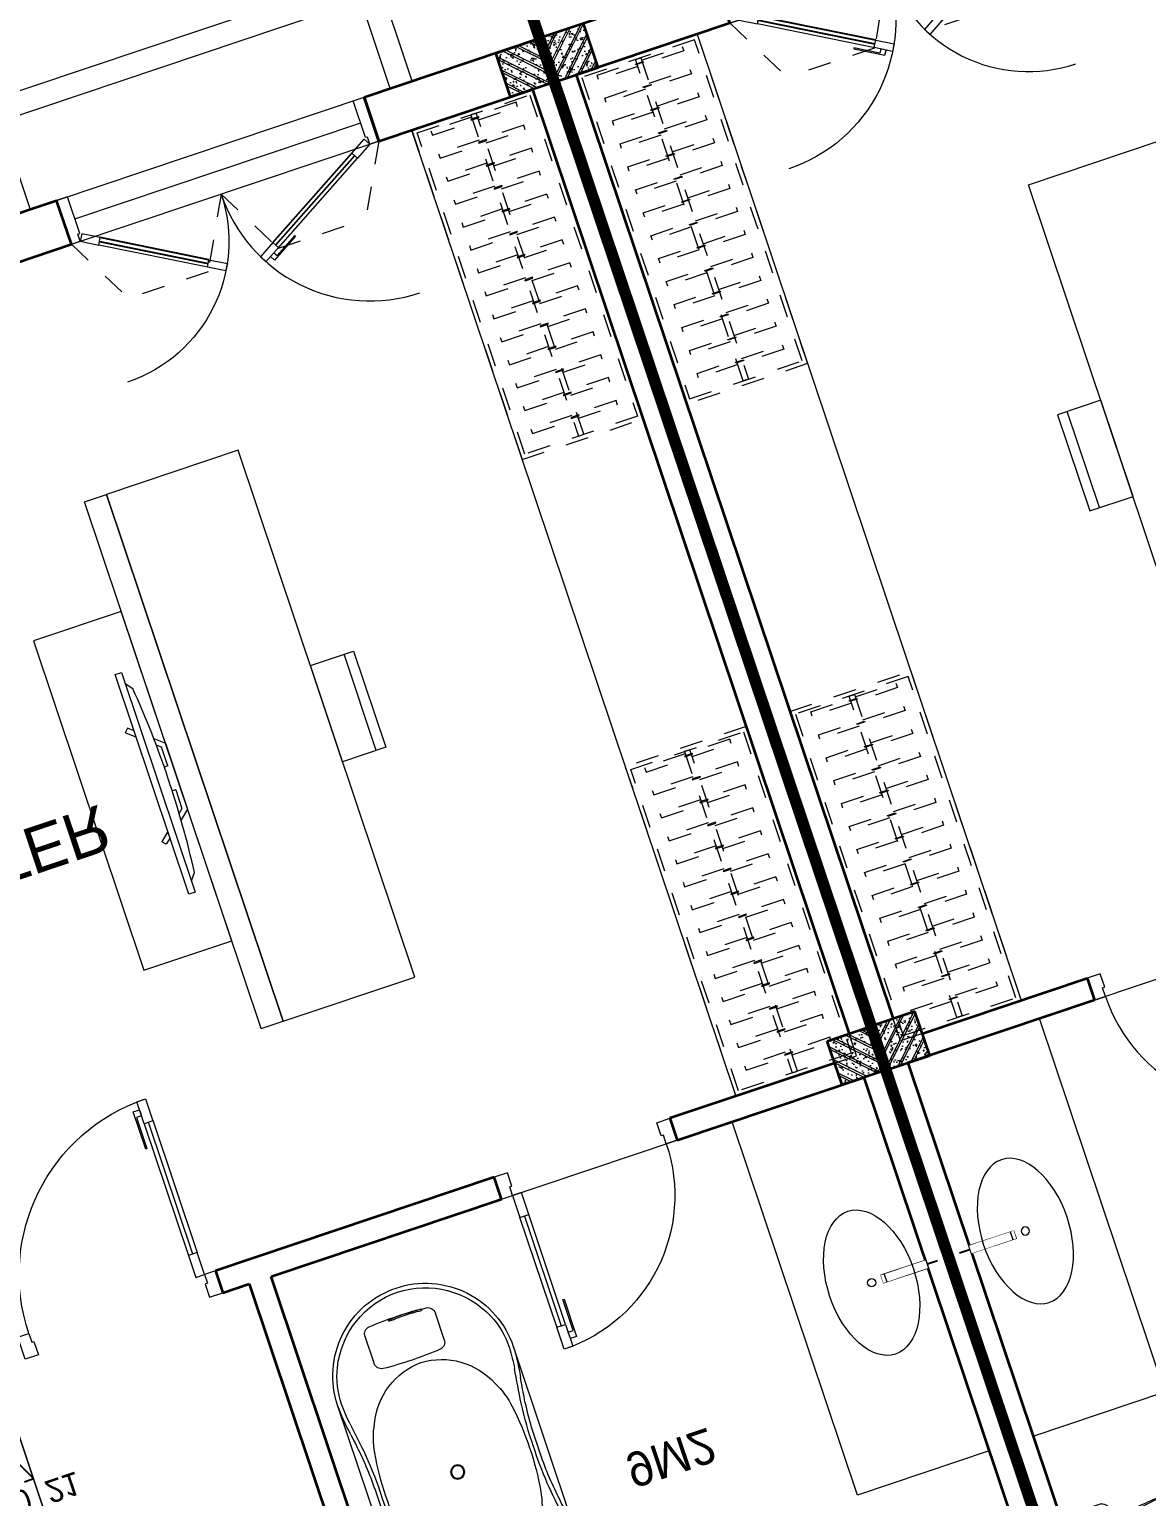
# Model space of a CAD drawing. Header units: metres. Extents: x 568332 to 569219, y 2065964 to 2066430.
# Drawn here: x 568520.48 to 568525.3, y 2066245.26 to 2066251.6 of the extents above; entities that cross this region are included whole.
import ezdxf

# ---------------------------------------------------------------- set-up
doc = ezdxf.new("R2010")
doc.units = ezdxf.units.M
for name, pattern in [('$AUDIT_BAD_LTYPE2', [0]), ('DASHDOT2', [0.5, 0.25, -0.125, 0, -0.125]), ('HIDDEN', [0.375, 0.25, -0.125]), ('HIDDEN2', [0.1875, 0.125, -0.0625]), ('X-5M-G-MB PHONGNGU$0$HIDDEN2', [0.1875, 0.125, -0.0625]), ('xref-thap C (mb tang 32-2)$0$HIDDEN', [0.375, 0.25, -0.125])]:
    doc.linetypes.add(name, pattern=pattern)
doc.layers.get('0').update_dxf_attribs({"linetype": 'CONTINUOUS'})
doc.layers.get('DEFPOINTS').update_dxf_attribs({"linetype": 'CONTINUOUS'})
for name, color, linetype, lineweight in [('-CONCRETE', 1, 'CONTINUOUS', 35), ('-DIM', 9, 'CONTINUOUS', 13), ('-DOOR', 137, 'CONTINUOUS', 9), ('-FURNITURE', 46, 'CONTINUOUS', 9), ('-HATCH', 8, 'CONTINUOUS', 5), ('-LINE1', 7, 'CONTINUOUS', 18), ('-LINE2', 252, 'CONTINUOUS', 9), ('-STEEL1', 1, 'CONTINUOUS', 35), ('-TEXT', 7, 'CONTINUOUS', 15), ('-WALL', 4, 'CONTINUOUS', 35), ('TEXT25', 2, 'CONTINUOUS', 13)]:
    doc.layers.add(name, color=color, linetype=linetype, lineweight=lineweight)
doc.layers.add('1-NETMANH', color=8, linetype='CONTINUOUS')
doc.layers.add('APOLIC', color=7, linetype='CONTINUOUS')
doc.styles.add('SVN_AVO_thuong', font='')
doc.styles.add('T1', font='', dxfattribs={"height": 200})
doc.styles.add('vnavanth', font='', dxfattribs={"width": 0.8})
doc.styles.get('SVN_AVO_thuong').set_extended_font_data('SVN-Avo')
doc.styles.get('T1').set_extended_font_data('VNgeometric Light')
doc.styles.get('vnavanth').set_extended_font_data('.VnAvantH')

# ---------------------------------------------------------------- blocks, each defined once
blk = doc.blocks.new('*U187')
at = {"linetype": 'X-5M-G-MB PHONGNGU$0$HIDDEN2'}
for points in [[(0, 600.0000000004657), (0, 0), (1636.196318108544, -5.568266150429466e-10), (1636.196318108544, 599.9999999999088)], [(1616.196318108544, 579.9996613718355), (1616.196318108544, 19.99966137183562), (20, 20.00000000046566), (20, 580.0000000004657)], [(1616.196318108544, 286.6991212949177), (1616.196318108544, 313.0991212948245), (20, 313.0991212953813), (19.99999859370291, 286.6991212952417)], [(113.7817614636733, 319.1750910408318), (109.4317788550979, 319.1750910408318), (109.4317788550979, 280.441767644881), (113.7817614636733, 280.441767644881)], [(227.7817614636733, 319.1750910407849), (223.4317788550979, 319.1750910407849), (223.4317788550979, 280.4417676448341), (227.7817614636733, 280.4417676448341)], [(341.7817614636733, 319.175091040738), (337.4317788550979, 319.175091040738), (337.4317788550979, 280.4417676447872), (341.7817614636733, 280.4417676447872)], [(455.7817614636733, 319.1750910406911), (451.4317788550979, 319.1750910406911), (451.4317788550979, 280.4417676447403), (455.7817614636733, 280.4417676447403)], [(569.7817614636733, 319.1750910406442), (565.431778855098, 319.1750910406442), (565.431778855098, 280.4417676446934), (569.7817614636733, 280.4417676446934)], [(683.7817614636733, 319.1750910405973), (679.431778855098, 319.1750910405973), (679.431778855098, 280.4417676446465), (683.7817614636733, 280.4417676446465)], [(797.7817614636733, 319.1750910405504), (793.431778855098, 319.1750910405504), (793.431778855098, 280.4417676445996), (797.7817614636733, 280.4417676445996)], [(911.7817614636733, 319.1750910405035), (907.431778855098, 319.1750910405035), (907.431778855098, 280.4417676445527), (911.7817614636733, 280.4417676445527)], [(1025.781761463673, 319.1750910404566), (1021.431778855098, 319.1750910404566), (1021.431778855098, 280.4417676445057), (1025.781761463673, 280.4417676445057)], [(1139.781761463673, 319.1750910404097), (1135.431778855098, 319.1750910404097), (1135.431778855098, 280.4417676444588), (1139.781761463673, 280.4417676444588)], [(1253.781761463673, 319.1750910403628), (1249.431778855098, 319.1750910403628), (1249.431778855098, 280.4417676444119), (1253.781761463673, 280.4417676444119)], [(1367.781761463673, 319.1750910403159), (1363.431778855098, 319.1750910403159), (1363.431778855098, 280.441767644365), (1367.781761463673, 280.441767644365)], [(1481.781761463673, 319.175091040269), (1477.431778855098, 319.175091040269), (1477.431778855098, 280.4417676443181), (1481.781761463673, 280.4417676443181)], [(1595.781761463673, 319.175091040222), (1591.431778855098, 319.175091040222), (1591.431778855098, 280.4417676442712), (1595.781761463673, 280.4417676442712)]]:
    blk.add_lwpolyline(points, close=True, dxfattribs=at)
for points in [[(122.2409142897814, 313.1103512093413), (122.2409142897814, 515.2497102723445), (100.1765458012815, 515.2497102723445), (100.1765458012815, 313.1103512093413)], [(236.2409142897814, 313.1103512092944), (236.2409142897814, 515.2497102722975), (214.1765458012815, 515.2497102722975), (214.1765458012815, 313.1103512092944)], [(350.2409142897814, 313.1103512092475), (350.2409142897814, 515.2497102722507), (328.1765458012815, 515.2497102722507), (328.1765458012815, 313.1103512092475)], [(464.2409142897814, 313.1103512092006), (464.2409142897814, 515.2497102722037), (442.1765458012815, 515.2497102722037), (442.1765458012815, 313.1103512092006)], [(578.2409142897814, 313.1103512091537), (578.2409142897814, 515.2497102721569), (556.1765458012815, 515.2497102721569), (556.1765458012815, 313.1103512091537)], [(692.2409142897814, 313.1103512091068), (692.2409142897814, 515.24971027211), (670.1765458012815, 515.24971027211), (670.1765458012815, 313.1103512091068)], [(806.2409142897814, 313.1103512090599), (806.2409142897814, 515.249710272063), (784.1765458012815, 515.249710272063), (784.1765458012815, 313.1103512090599)], [(920.2409142897814, 313.110351209013), (920.2409142897814, 515.2497102720162), (898.1765458012815, 515.2497102720162), (898.1765458012815, 313.110351209013)], [(1034.240914289781, 313.1103512089661), (1034.240914289781, 515.2497102719692), (1012.176545801281, 515.2497102719692), (1012.176545801281, 313.1103512089661)], [(1148.240914289781, 313.1103512089192), (1148.240914289781, 515.2497102719224), (1126.176545801281, 515.2497102719224), (1126.176545801281, 313.1103512089192)], [(1262.240914289781, 313.1103512088723), (1262.240914289781, 515.2497102718754), (1240.176545801281, 515.2497102718754), (1240.176545801281, 313.1103512088723)], [(1376.240914289781, 313.1103512088254), (1376.240914289781, 515.2497102718285), (1354.176545801281, 515.2497102718285), (1354.176545801281, 313.1103512088254)], [(1490.240914289781, 313.1103512087785), (1490.240914289781, 515.2497102717816), (1468.176545801281, 515.2497102717816), (1468.176545801281, 313.1103512087785)], [(1604.240914289781, 313.1103512087315), (1604.240914289781, 515.2497102717347), (1582.176545801281, 515.2497102717347), (1582.176545801281, 313.1103512087315)], [(100.1765458012815, 286.7103512094345), (100.1765458012815, 92.0852110228024), (122.2409142897814, 92.0852110228024), (122.2409142897814, 286.7103512094345)], [(214.1765458012815, 286.7103512093876), (214.1765458012815, 92.08521102275549), (236.2409142897814, 92.08521102275549), (236.2409142897814, 286.7103512093876)], [(328.1765458012815, 286.7103512093407), (328.1765458012815, 92.08521102270858), (350.2409142897814, 92.08521102270858), (350.2409142897814, 286.7103512093407)], [(442.1765458012815, 286.7103512092938), (442.1765458012815, 92.08521102266168), (464.2409142897814, 92.08521102266168), (464.2409142897814, 286.7103512092938)], [(556.1765458012815, 286.7103512092469), (556.1765458012815, 92.08521102261477), (578.2409142897814, 92.08521102261477), (578.2409142897814, 286.7103512092469)], [(670.1765458012815, 286.7103512092), (670.1765458012815, 92.08521102256786), (692.2409142897814, 92.08521102256786), (692.2409142897814, 286.7103512092)], [(784.1765458012815, 286.7103512091531), (784.1765458012815, 92.08521102252095), (806.2409142897814, 92.08521102252095), (806.2409142897814, 286.7103512091531)], [(898.1765458012815, 286.7103512091062), (898.1765458012815, 92.08521102247404), (920.2409142897814, 92.08521102247404), (920.2409142897814, 286.7103512091062)], [(1012.176545801281, 286.7103512090592), (1012.176545801281, 92.08521102242715), (1034.240914289781, 92.08521102242715), (1034.240914289781, 286.7103512090592)], [(1126.176545801281, 286.7103512090123), (1126.176545801281, 92.08521102238024), (1148.240914289781, 92.08521102238024), (1148.240914289781, 286.7103512090123)], [(1240.176545801281, 286.7103512089654), (1240.176545801281, 92.08521102233333), (1262.240914289781, 92.08521102233333), (1262.240914289781, 286.7103512089654)], [(1354.176545801281, 286.7103512089186), (1354.176545801281, 92.08521102228642), (1376.240914289781, 92.08521102228642), (1376.240914289781, 286.7103512089186)], [(1468.176545801281, 286.7103512088717), (1468.176545801281, 92.0852110222395), (1490.240914289781, 92.0852110222395), (1490.240914289781, 286.7103512088717)], [(1582.176545801281, 286.7103512088247), (1582.176545801281, 92.0852110221926), (1604.240914289781, 92.0852110221926), (1604.240914289781, 286.7103512088247)]]:
    blk.add_lwpolyline(points, dxfattribs=at)
blk = doc.blocks.new('*U189')
at = {"linetype": 'X-5M-G-MB PHONGNGU$0$HIDDEN2'}
for points in [[(0, 600.0000000004657), (0, 0), (1636.196318366162, -5.568266151489479e-10), (1636.196318366162, 599.9999999999088)], [(1616.196318366162, 579.9996613718355), (1616.196318366162, 19.99966137183562), (20, 20.00000000046566), (20, 580.0000000004657)], [(1616.196318366162, 286.6991212949177), (1616.196318366162, 313.0991212948245), (20, 313.0991212953813), (19.99999859370291, 286.6991212952417)], [(113.7817614636733, 319.1750910408318), (109.4317788550979, 319.1750910408318), (109.4317788550979, 280.441767644881), (113.7817614636733, 280.441767644881)], [(227.7817614636733, 319.1750910407849), (223.4317788550979, 319.1750910407849), (223.4317788550979, 280.4417676448341), (227.7817614636733, 280.4417676448341)], [(341.7817614636733, 319.175091040738), (337.4317788550979, 319.175091040738), (337.4317788550979, 280.4417676447872), (341.7817614636733, 280.4417676447872)], [(455.7817614636733, 319.1750910406911), (451.4317788550979, 319.1750910406911), (451.4317788550979, 280.4417676447403), (455.7817614636733, 280.4417676447403)], [(569.7817614636733, 319.1750910406442), (565.431778855098, 319.1750910406442), (565.431778855098, 280.4417676446934), (569.7817614636733, 280.4417676446934)], [(683.7817614636733, 319.1750910405973), (679.431778855098, 319.1750910405973), (679.431778855098, 280.4417676446465), (683.7817614636733, 280.4417676446465)], [(797.7817614636733, 319.1750910405504), (793.431778855098, 319.1750910405504), (793.431778855098, 280.4417676445996), (797.7817614636733, 280.4417676445996)], [(911.7817614636733, 319.1750910405035), (907.431778855098, 319.1750910405035), (907.431778855098, 280.4417676445527), (911.7817614636733, 280.4417676445527)], [(1025.781761463673, 319.1750910404566), (1021.431778855098, 319.1750910404566), (1021.431778855098, 280.4417676445057), (1025.781761463673, 280.4417676445057)], [(1139.781761463673, 319.1750910404097), (1135.431778855098, 319.1750910404097), (1135.431778855098, 280.4417676444588), (1139.781761463673, 280.4417676444588)], [(1253.781761463673, 319.1750910403628), (1249.431778855098, 319.1750910403628), (1249.431778855098, 280.4417676444119), (1253.781761463673, 280.4417676444119)], [(1367.781761463673, 319.1750910403159), (1363.431778855098, 319.1750910403159), (1363.431778855098, 280.441767644365), (1367.781761463673, 280.441767644365)], [(1481.781761463673, 319.175091040269), (1477.431778855098, 319.175091040269), (1477.431778855098, 280.4417676443181), (1481.781761463673, 280.4417676443181)], [(1595.781761463673, 319.175091040222), (1591.431778855098, 319.175091040222), (1591.431778855098, 280.4417676442712), (1595.781761463673, 280.4417676442712)]]:
    blk.add_lwpolyline(points, close=True, dxfattribs=at)
for points in [[(122.2409142897814, 313.1103512093413), (122.2409142897814, 515.2497102723445), (100.1765458012815, 515.2497102723445), (100.1765458012815, 313.1103512093413)], [(236.2409142897814, 313.1103512092944), (236.2409142897814, 515.2497102722975), (214.1765458012815, 515.2497102722975), (214.1765458012815, 313.1103512092944)], [(350.2409142897814, 313.1103512092475), (350.2409142897814, 515.2497102722507), (328.1765458012815, 515.2497102722507), (328.1765458012815, 313.1103512092475)], [(464.2409142897814, 313.1103512092006), (464.2409142897814, 515.2497102722037), (442.1765458012815, 515.2497102722037), (442.1765458012815, 313.1103512092006)], [(578.2409142897814, 313.1103512091537), (578.2409142897814, 515.2497102721569), (556.1765458012815, 515.2497102721569), (556.1765458012815, 313.1103512091537)], [(692.2409142897814, 313.1103512091068), (692.2409142897814, 515.24971027211), (670.1765458012815, 515.24971027211), (670.1765458012815, 313.1103512091068)], [(806.2409142897814, 313.1103512090599), (806.2409142897814, 515.249710272063), (784.1765458012815, 515.249710272063), (784.1765458012815, 313.1103512090599)], [(920.2409142897814, 313.110351209013), (920.2409142897814, 515.2497102720162), (898.1765458012815, 515.2497102720162), (898.1765458012815, 313.110351209013)], [(1034.240914289781, 313.1103512089661), (1034.240914289781, 515.2497102719692), (1012.176545801281, 515.2497102719692), (1012.176545801281, 313.1103512089661)], [(1148.240914289781, 313.1103512089192), (1148.240914289781, 515.2497102719224), (1126.176545801281, 515.2497102719224), (1126.176545801281, 313.1103512089192)], [(1262.240914289781, 313.1103512088723), (1262.240914289781, 515.2497102718754), (1240.176545801281, 515.2497102718754), (1240.176545801281, 313.1103512088723)], [(1376.240914289781, 313.1103512088254), (1376.240914289781, 515.2497102718285), (1354.176545801281, 515.2497102718285), (1354.176545801281, 313.1103512088254)], [(1490.240914289781, 313.1103512087785), (1490.240914289781, 515.2497102717816), (1468.176545801281, 515.2497102717816), (1468.176545801281, 313.1103512087785)], [(1604.240914289781, 313.1103512087315), (1604.240914289781, 515.2497102717347), (1582.176545801281, 515.2497102717347), (1582.176545801281, 313.1103512087315)], [(100.1765458012815, 286.7103512094345), (100.1765458012815, 92.0852110228024), (122.2409142897814, 92.0852110228024), (122.2409142897814, 286.7103512094345)], [(214.1765458012815, 286.7103512093876), (214.1765458012815, 92.08521102275549), (236.2409142897814, 92.08521102275549), (236.2409142897814, 286.7103512093876)], [(328.1765458012815, 286.7103512093407), (328.1765458012815, 92.08521102270858), (350.2409142897814, 92.08521102270858), (350.2409142897814, 286.7103512093407)], [(442.1765458012815, 286.7103512092938), (442.1765458012815, 92.08521102266168), (464.2409142897814, 92.08521102266168), (464.2409142897814, 286.7103512092938)], [(556.1765458012815, 286.7103512092469), (556.1765458012815, 92.08521102261477), (578.2409142897814, 92.08521102261477), (578.2409142897814, 286.7103512092469)], [(670.1765458012815, 286.7103512092), (670.1765458012815, 92.08521102256786), (692.2409142897814, 92.08521102256786), (692.2409142897814, 286.7103512092)], [(784.1765458012815, 286.7103512091531), (784.1765458012815, 92.08521102252095), (806.2409142897814, 92.08521102252095), (806.2409142897814, 286.7103512091531)], [(898.1765458012815, 286.7103512091062), (898.1765458012815, 92.08521102247404), (920.2409142897814, 92.08521102247404), (920.2409142897814, 286.7103512091062)], [(1012.176545801281, 286.7103512090592), (1012.176545801281, 92.08521102242715), (1034.240914289781, 92.08521102242715), (1034.240914289781, 286.7103512090592)], [(1126.176545801281, 286.7103512090123), (1126.176545801281, 92.08521102238024), (1148.240914289781, 92.08521102238024), (1148.240914289781, 286.7103512090123)], [(1240.176545801281, 286.7103512089654), (1240.176545801281, 92.08521102233333), (1262.240914289781, 92.08521102233333), (1262.240914289781, 286.7103512089654)], [(1354.176545801281, 286.7103512089186), (1354.176545801281, 92.08521102228642), (1376.240914289781, 92.08521102228642), (1376.240914289781, 286.7103512089186)], [(1468.176545801281, 286.7103512088717), (1468.176545801281, 92.0852110222395), (1490.240914289781, 92.0852110222395), (1490.240914289781, 286.7103512088717)], [(1582.176545801281, 286.7103512088247), (1582.176545801281, 92.0852110221926), (1604.240914289781, 92.0852110221926), (1604.240914289781, 286.7103512088247)]]:
    blk.add_lwpolyline(points, dxfattribs=at)
blk = doc.blocks.new('A$C38b1dc06')
at = {"layer": '-LINE1'}
for p, q in [((1749.854677429888, 4156.179725173817), (0.3015751927741803, 4156.179725173817)), ((1000.281453303236, 3156.179725173817), (0.3015751927741803, 4156.179725173817)), ((0.3015751927741803, 4156.179725173817), (0.3015751919010654, -343.8202748260228)), ((1000.281453303236, 4156.179725173824), (1000.281453303236, 3156.179725173824)), ((1250.139194678806, 3156.179725173824), (1250.139194678806, 4156.179725173824)), ((1250.139194678806, 4156.179725173824), (1250.139194678806, 3156.179725173824)), ((1499.996936054376, 3156.179725173824), (1499.996936054376, 4156.179725173824)), ((1499.996936054376, 4156.179725173824), (1499.996936054318, 3156.179725173832)), ((1749.854677429888, 3156.179725173824), (1749.854677429888, 4156.179725173824)), ((1749.854677429888, 4156.179725173817), (1749.85467742983, 3106.179725173817)), ((1000.281453302305, 656.1797251739335), (1000.281453303236, 3156.179725173817)), ((1000.281453303236, 3156.179725173817), (1749.85467742983, 3156.179725173817)), ((1050.281453303003, 706.1797251739772), (1050.281453303236, 3106.179725173817)), ((1050.281453303236, 3106.179725173817), (1699.854677429801, 3106.179725173817)), ((1233.300401159795, 2905.148311595723), (1699.854677429801, 3106.179725173817)), ((1699.854677428928, 706.1797251739772), (1699.854677429801, 3106.179725173817)), ((1749.854677429597, 706.179725173999), (1749.85467742983, 3106.179725173839)), ((1050.281453303003, 706.1797251739772), (1233.300401159795, 2905.148311595723)), ((1050.281453303003, 706.1797251739772), (1699.854677428928, 706.1797251739772)), ((1749.854677429888, -343.8202748260228), (1749.85467742983, 706.1797251739772)), ((1000.281453303236, 656.1797251739772), (1749.85467742983, 656.1797251739772)), ((1000.281453303236, -343.8202748260228), (1000.281453303236, 656.1797251739772)), ((1250.139194678806, 656.1797251739772), (1250.139194678806, -343.8202748260228)), ((1250.139194678806, -343.8202748260228), (1250.139194678806, 656.1797251739772)), ((1499.996936054376, 656.1797251739772), (1499.996936054376, -343.8202748260228)), ((1499.996936054376, -343.8202748260228), (1499.996936054318, 656.1797251739699)), ((1749.854677429888, 656.1797251739772), (1749.854677429888, -343.8202748260228)), ((1749.854677429888, -343.8202748260228), (0.3015751919010654, -343.8202748260228))]:
    blk.add_line(p, q, dxfattribs=at)
at = {"layer": '-LINE1', "lineweight": 18}
for p, q in [((1000.281453303236, 3156.179725173817), (0.2521035463432781, 3156.179725173817)), ((1000.281453303003, 2906.17972517389), (0.2521035461104475, 2906.17972517389)), ((1000.281453303469, 2656.17972517389), (0.2521035465761088, 2656.17972517389)), ((1000.281453303469, 2406.17972517389), (0.2521035465761088, 2406.17972517389)), ((1000.281453303469, 2156.179725173904), (0.2521035465761088, 2156.179725173904)), ((1000.281453303469, 1906.179725173904), (0.2521035465761088, 1906.179725173904)), ((1000.281453303469, 1656.179725173904), (0.2521035465761088, 1656.179725173904)), ((1000.28145330277, 1406.179725173904), (0.2521035458776169, 1406.179725173904)), ((1000.281453303236, 1156.179725173904), (0.2521035463432781, 1156.179725173904)), ((1000.28145330277, 906.1797251739044), (0.2521035458776169, 906.1797251739044)), ((1000.281453303236, 656.1797251739772), (0.2521035463432781, 656.1797251739772)), ((1000.281453303236, 656.1797251739772), (0.3015751859056763, -343.82027482595))]:
    blk.add_line(p, q, dxfattribs=at)
at = {"layer": '1-NETMANH', "linetype": 'DASHDOT2'}
blk.add_lwpolyline([(1327.325072003063, 3656.419923450812), (492.458725621982, 3656.419923450812), (508.0748312271317, 155.2632639587246), (508.0748312271317, 155.2632639587246), (1749.854677429888, 156.1797251739772), (1499.996936054376, -343.8202748260228)], dxfattribs=at)
at = {"layer": '-TEXT', "color": 2, "style": 'vnavanth'}
for s, p in [('2', (1346.818775833643, 3603.914582017329)), ('1', (1596.676517209155, 3603.914582017329)), ('20', (1562.294563305157, 183.5576658285718)), ('21', (1783.476825895079, 183.5576658285718))]:
    blk.add_text(s, height=99.97959496000885, dxfattribs=at).set_placement(p)
blk = doc.blocks.new('XR.MB.LM123$0$tvi 1')
blk.add_lwpolyline([(28.54445810673496, -2.291926648467779e-10), (28.54445810673496, -999.9999999999964), (-7.275957614183426e-12, -1000), (0, 0)], close=True)
for points in [[(28.54445810680045, -50.31958968611434), (52.37372755713295, -80.86315460130209)], [(-24.09820395050338, -235.5599978379832), (-39.09879504836863, -251.7939635238108)], [(0, -284.7849796677438), (-39.09879504836863, -251.7939635238108)], [(0, -255.9952397129928), (-24.09820395050338, -235.5599978379832)], [(69.66229681991535, -315.0836646851385), (111.1934016081432, -350.2927865858655), (111.193401608034, -649.712917566063), (69.68611289083492, -684.9110379843005)], [(89.09002233762294, -445.7449799550195), (89.09002233762294, -359.9578938602899), (70.91298945683957, -344.6203678706661)], [(89.09002233762294, -445.7449799550195), (73.49991829216015, -445.7449799550232)], [(89.09002233768115, -554.2550200447404), (89.09002233773936, -640.0421061392371), (70.91298945678864, -655.3796321293303)], [(89.09002233768115, -554.2550200447404), (73.49991829216015, -554.2550200447404)], [(0, -715.2150203320198), (-39.09879504836863, -748.2060364759491)], [(-24.09820395050338, -764.4400021620095), (-39.09879504836863, -748.2060364759491)], [(0, -744.004760287), (-24.09820395050338, -764.4400021620095)], [(28.54445810674224, -949.680410313882), (52.37372755713295, -919.1368453984578)]]:
    blk.add_lwpolyline(points)
blk.add_arc((-4025.16618952866, -499.9999999999964), 4099.025185406737, 354.1310878512652, 5.868912148527433)
blk = doc.blocks.new('*U149')
at = {"linetype": '$AUDIT_BAD_LTYPE2'}
for p, q in [((70, 100), (70, 699.9999999999982)), ((90, 699.9999999999982), (90, 100))]:
    blk.add_line(p, q, dxfattribs=at)
for points in [[(50, 699.9999999999982), (90, 699.9999999999982), (90, 799.9999999999982), (50, 799.9999999999982), (50, 699.9999999999982)], [(50, 702.9059272893337), (50, 100)], [(50, 100), (90, 100), (90, 0), (50, 0), (50, 100)]]:
    blk.add_lwpolyline(points)
for points in [[(118.2698876160139, 594.5156181119073), (118.2698876160139, 764.1349438079906), (90, 764.1349438079906), (90, 735.8650561920058), (112.6159100928053, 735.8650561920058), (112.6159100928053, 594.5156181119073)], [(0, 0), (50, 0), (50, -40), (60, -40), (60, -99.99999999999272), (0, -99.99999999999272)], [(899.9999999999982, 1.3252863207713e-28), (849.9999999999982, 1.3252863207713e-28), (849.9999999999982, -40.00000000000001), (839.9999999999982, -40.00000000000001), (839.9999999999982, -99.99999999999272), (899.9999999999982, -99.99999999999272)]]:
    blk.add_lwpolyline(points, close=True)
at = {"linetype": '$AUDIT_BAD_LTYPE2', "ltscale": 0.3}
blk.add_arc((50, 0), 799.9999999999982, 0, 90, dxfattribs=at)
blk = doc.blocks.new('*U148')
at = {"linetype": '$AUDIT_BAD_LTYPE2'}
for p, q in [((70, 100), (69.99999999999999, 600.0000000000018)), ((89.99999999999999, 600.0000000000018), (90, 100))]:
    blk.add_line(p, q, dxfattribs=at)
for points in [[(49.99999999999999, 600.0000000000018), (89.99999999999999, 600.0000000000018), (89.99999999999999, 700.0000000000018), (49.99999999999999, 700.0000000000018), (49.99999999999999, 600.0000000000018)], [(49.99999999999999, 602.9059272893373), (50, 100)], [(50, 100), (90, 100), (90, 0), (50, 0), (50, 100)]]:
    blk.add_lwpolyline(points)
for points in [[(118.2698876160139, 494.515618111911), (118.2698876160139, 664.1349438079942), (89.99999999999999, 664.1349438079942), (89.99999999999999, 635.8650561920094), (112.6159100928053, 635.8650561920094), (112.6159100928053, 494.515618111911)], [(0, 0), (50, 0), (50, -40), (60, -40), (60, -99.99998804123416), (0, -99.99998804123416)], [(800.0000000000018, 7.105427357600876e-15), (750.0000000000018, 7.105427357600876e-15), (750.0000000000018, -40), (740.0000000000018, -40), (740.0000000000018, -99.99998804123415), (800.0000000000018, -99.99998804123415)]]:
    blk.add_lwpolyline(points, close=True)
at = {"linetype": '$AUDIT_BAD_LTYPE2', "ltscale": 0.3}
blk.add_arc((50, 0), 700.0000000000018, 0, 90, dxfattribs=at)
blk = doc.blocks.new('A$C52EE6B0C')
for p, q in [((-17.20769670707523, 15.73427220259327), (17.21740616677562, 15.73427220259327)), ((-17.20769664159161, -15.76179078378482), (17.25286010079435, -15.76177874789573))]:
    blk.add_line(p, q)
for radius in [1.2047244094, 1.0625984252]:
    blk.add_circle((0.004854760598391294, -0.01375929062487558), radius)
for centre, radius, start, end in [((-17.24314525874797, -0.01207868778146803), 15.74633857169191, 90.00004679933201, 180.0060212317107), ((-17.25508472573711, 0.1019342582440004), 14.92367355756088, 89.89259614786677, 114.0143398310184), ((-18.18116453613038, -21.56814891623799), 37.31420158923805, 80.32537186998005, 88.55949406869577), ((-17.85723445771146, -16.41196067107376), 31.44385665188106, 80.95530103647799, 88.85173392611411), ((10.00461303815246, 158.7953360565007), 145.2428134353977, 261.321760178495, 262.6566174950622), ((-9.994903516751947, 158.7953360565007), 145.2428134353977, 277.3433825049378, 278.678239821505), ((18.19087405753089, -21.56814891623799), 37.31420158923805, 91.44050593130423, 99.67462813001998), ((17.49661970126908, -11.01489087357186), 26.04177352760918, 90.57161639594337, 98.52623542419117), ((17.38028173809289, 0.6458196171442978), 14.38048270410287, 65.5240217261104, 90.57161639594337), ((17.25285478011938, -0.01207868778146803), 15.74633857169191, 359.9939787682893, 89.999953200668), ((-17.21041953764507, 0.001682114729192108), 15.03342542002128, 114.0143397923319, 180.0588324882195), ((3.492732717044419, 116.0118507486186), 102.6900642221361, 260.8064278436171, 264.356453546728), ((-0.8758374273893423, 77.0744670072454), 62.80248494290996, 262.9722866301048, 270.8034968767962), ((-0.2559751088847406, -36.67531980102649), 49.54707038386372, 89.69837733597764, 98.51976196149644), ((-0.4392543211579323, 89.40770245710155), 75.83928513553873, 265.3361413481834, 270.3355216603239), ((0.8855469487607479, 77.0744670072454), 62.80248494290996, 269.1965031232039, 277.0277133698951), ((0.5786736126174219, 84.46415005414747), 70.89675459107134, 269.5362586194438, 275.7509718273354), ((0.26568463028525, -36.67531980102649), 49.54707038386372, 81.48023803850357, 90.30162266402236), ((-18.4352474148327, 226.8786012548953), 214.5500408366301, 276.9922117853802, 278.5967700074263), ((17.03142645675689, -0.1205247127218172), 15.22249436628161, 0.4018525137937155, 65.5240217261104), ((-7.450100970658241, -0.4025184732163325), 12.18724008712164, 113.3669392692271, 178.1720206420629), ((-5.419667109847069, -2.205582012422383), 14.69270855791083, 98.51976196149644, 117.8512947361469), ((5.429376631247578, -2.205582012422383), 14.69270855791083, 62.14870526385309, 81.48023803850357), ((7.459810492087854, -0.4025184732163325), 12.18724008712164, 1.827979357937088, 66.63306073077288), ((28.29923964393674, 2.770475775178056), 0.2863587186237817, 160.8078893687392, 185.677575747249), ((1.032724158198107, 0.0596931052277796), 27.11457574387047, 359.8447870516113, 5.677575747249001), ((28.14528837171383, 2.82406351249665), 0.1233475539422422, 123.474108831765, 160.8078893687392), ((28.11764562025201, 2.865868186636362), 0.07323016681635565, 85.79124561711077, 123.474108831765), ((28.11499697584077, 2.829875804425683), 0.1093198730242431, 39.09426345110634, 85.79124561711077), ((27.9923979784362, 2.718469867249951), 0.2748749163090767, 4.941295606222266, 41.00239497281166), ((1.841417531803017, 0.05082119413418695), 26.56153366930607, 359.8606935406443, 5.815426488843808), ((-17.24314525874797, -0.01544044824549928), 15.74633857169191, 179.9939787682893, 269.999953200668), ((-17.21041951692314, -0.02920073014684021), 15.03342545060523, 179.9411309193374, 245.9856601689816), ((-7.450100970658241, 0.3749993371893652), 12.18724008712164, 181.8279793579371, 246.6330607307729), ((7.459810492087854, 0.3749993371893652), 12.18724008712164, 293.3669392692271, 358.1720206420629), ((17.25285478011938, -0.01544044824549928), 15.74633857169191, 270.000046799332, 0.006021231710728335), ((17.0314264257031, 0.09300610912032425), 15.22249441194929, 294.4759783475301, 359.5981396082714), ((1.032724158198107, -0.08721224125474691), 27.11457574387047, 354.322424252751, 0.1552129483886985), ((1.841417531803017, -0.07834033016115427), 26.56153366930607, 354.1845735111562, 0.1393064593556944), ((28.29923964393674, -2.797994911205024), 0.2863587186237817, 174.322424252751, 199.1921106312608), ((28.14528837171383, -2.851582648523618), 0.1233475539422422, 199.1921106312608, 236.525891168235), ((28.11764562025201, -2.89338732266333), 0.07323016681635565, 236.525891168235, 274.2087543828892), ((28.11499697584077, -2.85739494045265), 0.1093198730242431, 274.2087543828892, 320.9057365488936), ((27.9923979784362, -2.745989003276918), 0.2748749163090767, 318.9976050271883, 355.0587043937777), ((-5.419667109847069, 2.178062876395416), 14.69270855791083, 242.1487052638531, 261.4802380385036), ((-0.2559751088847406, 36.64780066499952), 49.54707038386372, 261.4802380385036, 270.3016226640223), ((0.26568463028525, 36.64780066499952), 49.54707038386372, 269.6983773359776, 278.5197619614964), ((5.429376631247578, 2.178062876395416), 14.69270855791083, 278.5197619614964, 297.8512947361469), ((-17.25508472573711, -0.1294528978760354), 14.92367355756088, 245.9856601689816, 270.1074038521332), ((-17.85723445771146, 16.38444203144172), 31.44385665188106, 271.1482660738859, 279.044698963522), ((3.492732717044419, -116.0393693881924), 102.6900642221361, 95.64354645327202, 99.19357215638293), ((10.00461303815246, -158.8228551925276), 145.2428134353977, 97.3433825049378, 98.67823982150497), ((-0.8758374273893423, -77.10198614327237), 62.80248494290996, 89.19650312320385, 97.02771336989514), ((-0.4392543211579323, -89.43522109673359), 75.83928513553873, 89.66447833967614, 94.66385865181664), ((0.5786736126174219, -84.4916686937795), 70.89675459107134, 84.24902817266455, 90.4637413805562), ((0.8855469487607479, -77.10198614327237), 62.80248494290996, 82.97228663010486, 90.80349687679617), ((-18.4352474148327, -226.9061198945274), 214.5500408366301, 81.40322999257371, 83.00778821461982), ((-9.994903516751947, -158.8228551925276), 145.2428134353977, 81.32176017849503, 82.65661749506219), ((17.49661970126908, 10.98737223393982), 26.04177352760918, 261.4737645758088, 269.4283836040566), ((17.38028173809289, -0.6733382567763329), 14.38048270410287, 269.4283836040566, 294.4759782738896), ((-18.18116453613038, 21.54062978021102), 37.31420158923805, 271.4405059313042, 279.6746281300199), ((18.19087405753089, 21.54062978021102), 37.31420158923805, 260.32537186998, 268.5594940686958)]:
    blk.add_arc(centre, radius, start, end)
at = {"layer": 'DEFPOINTS'}
for tag, p in [('MODELNUMBER', (0, 0)), ('TRADENAME', (0, -0.001666666648816317)), ('PRODUCT', (0, -0.003333333355840296)), ('MATERIAL', (0, -0.005000000004656613))]:
    blk.add_attdef(tag, p, '', height=0.001, dxfattribs=at)
blk = doc.blocks.new('A$C18091ED7')
for p, q in [((9.957147995010018e-09, -42.13376978135784), (0, -3.786117304116488e-07)), ((146.1412317672475, -26.59467297248193), (179.181621938591, -26.59467296488583)), ((146.1412317672475, -26.59467297248193), (146.1412317680188, -30.17859706786112)), ((146.1412317680188, -30.17859706786112), (165.7503655985456, -30.17859706340823)), ((153.0594147269658, -36.79204952501459), (146.1412317680188, -30.17859706786112)), ((152.3191092506386, -2.717133611440659e-07), (152.3191092568413, -26.59467297093943)), ((152.3191092506386, -2.717133611440659e-07), (179.1816219322718, -2.654269337654114e-07)), ((153.0594147269658, -36.79204952501459), (165.7503656001572, -36.79204952192958)), ((153.0594147275151, -39.73033438943094), (153.0594147269658, -36.79204952501459)), ((153.0594147275151, -39.73033438943094), (178.4413164740145, -39.73033438349376)), ((153.0594147275151, -39.73033438943094), (178.4413164740145, -39.73033438349376)), ((153.0594147275151, -39.73033438943094), (153.0594147281554, -42.13376974494895)), ((185.3594994290725, -30.17859705851879), (165.7503655985456, -30.17859706340823)), ((178.4413164733487, -36.79204951884458), (165.7503656001572, -36.79204952192958)), ((185.3594994290725, -30.17859705851879), (178.4413164733487, -36.79204951884458)), ((178.4413164733487, -36.79204951884458), (178.4413164740145, -39.73033438349376)), ((178.4413164740145, -39.73033438349376), (178.4413164746547, -42.1337697392446)), ((179.1816219322718, -2.654269337654114e-07), (179.181621938591, -26.59467296488583)), ((179.181621938591, -26.59467296488583), (185.3594994283012, -26.59467296337243)), ((185.3594994283012, -26.59467296337243), (185.3594994290725, -30.17859705851879)), ((-83.25994817525861, -267.3592828898691), (-83.259948167517, -299.9634285944048)), ((-83.25994817257379, -278.4883151478134), (-83.25994817046012, -287.6388527823146)), ((-60.91100930959874, -290.0299398849311), (-83.25994816994717, -290.0299398901407)), ((-62.88950393904452, -265.3807882612164), (-81.28145355204106, -265.3807882657275)), ((-60.91100931491019, -267.3592828844266), (-60.91100930728498, -299.9634285889624)), ((60.9110093945892, -267.3592828557594), (60.9110094022144, -299.9634285600623)), ((60.91100939990065, -290.029939856031), (83.25994826024908, -290.0299398510542)), ((62.88950401780676, -265.3807882316178), (81.2814536308033, -265.3807882273395)), ((83.25994825493763, -267.3592828505498), (83.25994826256283, -299.9634285550856)), ((83.25994825750604, -278.488315108727), (83.2599482596197, -287.6388527429954)), ((165.3959958605519, -261.9873972070927), (165.3959958671003, -289.7349902229907)), ((167.8691141396885, -259.5142789271486), (228.0810223811895, -259.5142789128586)), ((167.8691141472664, -292.2081085020036), (206.7175896017579, -292.2081084926904)), ((230.5541406641933, -274.3229751045001), (230.5541406613593, -261.9873971916386))]:
    blk.add_line(p, q)
for points in [[(230.0000000517721, -218.5046414944518, -0.1374073801801567), (225.4781190853137, -234.6482587013161), (221.7949787454636, -240.7070387715066, -0.2360805181595358), (198.2560902649639, -255.4947853636986, -0.0519608230665726), (-198.2560901437319, -255.4947854572965, -0.236080518165078), (-221.7949786317113, -240.7070388760185), (-225.4781189743626, -234.6482588077488, -0.1374073801809237), (-229.9999999484608, -218.5046416030382), (-229.9999999831671, -71.98694829508895, -0.1989123673786679), (-226.3782021181105, -63.2431547633314), (-208.8906150607545, -45.75556769772083, -0.1989123673792025), (-200.1468215308087, -42.13376982865157), (9.971699910238385e-09, -42.13376978135784), (200.1468215506357, -42.13376973403501, -0.1989123673792025), (208.8906150822841, -45.75556759897154), (226.3782021480001, -63.24315465634572, -0.1989123673791691), (230.0000000170658, -71.98694818626973)], [(144.14367173758, -618.9627606730501, -0.2124047892419209), (26.30999211127346, -734.491494372196, -0.0276853236339062), (-0.5628229983012716, -738.609219571983, -0.0222792448073508), (-26.30999181118386, -734.4914943844487, -0.2124047892421136), (-144.1436714920528, -618.9627607410075, -0.1427957259999892), (-167.2376623962118, -428.0139674870588, -0.0930051380368448), (-127.9331820271946, -309.1271633332653, -0.2564387014614383), (-111.240849547703, -299.9634286007786), (4.746470949612558e-08, -299.9634285748762), (111.2408496426324, -299.9634285482753, -0.2564387014619951), (127.933182126606, -309.1271632729331, -0.0930051380368741), (167.2376625517572, -428.0139674081001, -0.1427957260000456)]]:
    blk.add_lwpolyline(points, format="xyb", close=True)
at = {"linetype": 'xref-thap C (mb tang 32-2)$0$HIDDEN', "ltscale": 100}
blk.add_lwpolyline([(61.00044987679576, -669.0176259216969, -0.1990312026443698), (1.417429302819073e-07, -698.769823720475, -0.1990312026443799), (-61.00044960746891, -669.0176259504806, -0.2189240232571595), (-131.9321382956405, -478.313622940972, -0.1537914605682739), (-112.4681372026971, -403.989815428853, -0.2367011859554165), (5.876427167095244e-08, -347.5870280214876, -0.2367011859554843), (112.4681373467611, -403.9898153757968, -0.1537914605681893), (131.9321384748619, -478.313622878748, -0.2189240232571754)], format="xyb", close=True, dxfattribs=at)
blk.add_circle((165.7503656100234, -78.39166221523192), 13.90362011701458)
for centre, radius, start, end in [((-81.28145355158267, -267.3592828894034), 1.978494623656905, 90.00000001354867, 180.0000000133402), ((-62.88950393858613, -267.3592828848923), 1.978494623656905, 1.334021322268115e-08, 90.00000001354867), ((62.88950401826514, -267.3592828552937), 1.978494623656905, 90.00000001354867, 180.0000000133402), ((81.28145363126168, -267.3592828510155), 1.978494623656905, 1.334021322268115e-08, 90.00000001354867), ((167.8691141402633, -261.9873972065106), 2.473118279571131, 90.00000001354867, 180.0000000133402), ((167.8691141466952, -289.7349902224087), 2.473118279571131, 180.0000000133402, 270.0000000135486), ((206.717589598069, -276.6690117186226), 15.53909677420133, 270.0000000135486, 306.4658507565522), ((168.3527972659103, -224.7572911087773), 80.08895368617857, 306.4658507565522, 320.3122930343796), ((228.0810223845983, -274.3229751050822), 2.473118279571131, 320.3122930343796, 1.334021322268115e-08)]:
    blk.add_arc(centre, radius, start, end)
for points, knots in [([(-155.6468228230951, -259.4535552573798), (-156.6353001506941, -267.2522313103836), (-164.2940232875517, -328.394745314552), (-169.1545302536251, -385.0939582949213), (-183.68571763406, -527.7705276800843), (-135.602968026873, -679.1126648240606), (-50.29344375100118, -735.2493608418445), (-19.70048385594782, -741.0901266933652), (1.531116140540689e-07, -743.6724421556864)], [130.6139379315478, 130.6139379315478, 130.6139379315478, 130.6139379315478, 152.8521090939923, 311.1293507817257, 417.703951170228, 561.3833927516608, 697.6926317810714, 710.812262267882, 710.812262267882, 710.812262267882, 710.812262267882]), ([(155.6468228994709, -259.4535551877343), (156.6353002305841, -267.2522312389628), (164.2940233960289, -328.3947452375724), (169.1545303888706, -385.0939582149149), (183.6857178367027, -527.7705275934422), (135.6029683008201, -679.1126647599449), (50.29344405157826, -735.2493608178338), (19.70048415924612, -741.0901266841101), (1.530679583083838e-07, -743.6724421554536)], [130.613937934949, 130.613937934949, 130.613937934949, 130.613937934949, 152.8521090939923, 311.1293507817257, 417.703951170228, 561.3833927516608, 697.6926317810714, 710.812262267882, 710.812262267882, 710.812262267882, 710.812262267882])]:
    blk.add_open_spline(points, degree=3, knots=knots)
blk = doc.blocks.new('Sink_Cicle')
blk.add_lwpolyline([(17.49999987077899, -50.00226151314564), (-17.49999987077899, -49.99773848685436), (-17.51615354442038, -252.2967581441626), (17.48384613892995, -252.3012811850058)], close=True)
blk.add_circle((0, -300), 17.5)
at = {"layer": 'DEFPOINTS'}
blk.add_line((0, -100), (0, 0), dxfattribs=at)
blk.add_wipeout([(17.499999870775355, -50.00226151314928), (-17.49999987078263, -49.99773848685436), (-17.516153544427652, -252.29675814416623), (17.48384613892631, -252.3012811850058)])
at = {"layer": '-FURNITURE', "linetype": 'Continuous'}
blk.add_ellipse((0, -300), major_axis=(-325, 0), ratio=0.5846153846153846, dxfattribs=at)
blk.add_line((-17.51421511289664, -237.2967582757119), (17.48578462866135, -237.3012813020032))
blk = doc.blocks.new('*U158')
at = {"ltscale": 0.3}
for points in [[(883.1181818181984, 0, 0.4142135623730951), (50, 833.1181818181983, 0.4142135623730951)], [(883.1181818181987, 0, -0.4142135623730951), (1672, 788.8818181818017, -0.4142135623730951)]]:
    blk.add_lwpolyline(points, format="xyb", dxfattribs=at)
for points in [[(579.4118712052259, 338.2993408026529), (726.3065162308206, 423.1090036506945), (740.4414600388276, 398.6265628130954), (715.9590192012537, 384.491619005103), (704.651064154851, 404.0775716751773), (582.2388599668302, 333.4028526351281)], [(0, 0), (50, 0), (50, -40), (60, -40), (60, -245.9999999543969), (0, -245.9999999543969)], [(1722, 0), (1672, 0), (1672, -40), (1662, -40), (1662, -245.9999999543969), (1722, -245.9999999543969)]]:
    blk.add_lwpolyline(points, close=True)
for points in [[(684.8989694308187, 366.5590909090992), (704.8989694308187, 331.9180747577217), (791.5015098092625, 381.9180747577217), (771.5015098092625, 416.5590909090993), (684.8989694308187, 366.5590909090992)], [(1075.410845249347, 344.4409090909007), (1055.410845249347, 309.7998929395233), (968.8083048709033, 359.7998929395233), (988.8083048709033, 394.4409090909007), (1075.410845249347, 344.4409090909007)], [(687.4155762849338, 368.012054553767), (136.6025403784439, 50.00000000000001)], [(1072.894238395232, 345.8938727355685), (1585.397459621556, 50)], [(136.6025403784439, 50.00000000000001), (156.6025403784439, 15.35898384862247), (70, -34.64101615137755), (50, 0), (136.6025403784439, 50.00000000000001)], [(1585.397459621556, 50), (1565.397459621556, 15.35898384862253), (1652, -34.64101615137747), (1672, 0), (1585.397459621556, 50)]]:
    blk.add_lwpolyline(points)
at = {"layer": 'APOLIC', "linetype": '$AUDIT_BAD_LTYPE2'}
for p, q in [((146.6025403784439, 32.67949192431124), (694.8989694308187, 349.2385828334104)), ((704.8989694308187, 331.9180747577217), (156.6025403784439, 15.35898384862247)), ((1575.397459621556, 32.67949192431115), (1065.410845249347, 327.1204010152119)), ((1055.410845249347, 309.7998929395233), (1565.397459621556, 15.35898384862253))]:
    blk.add_line(p, q, dxfattribs=at)
blk = doc.blocks.new('X-5M-G-MB PHONGNGU$0$A$C25DB0C3F')
at = {"elevation": -1.640194e-10}
for points in [[(197.042397281708, 437.8598038521595), (197.0369402521756, -4.041241481900215e-06), (2.670008689165115e-05, 0.002451622160151601), (0.005483729648403823, 437.8622595155612)], [(0.005483729648403823, 437.8622595155612), (197.0369402521756, 437.8622595153283), (197.0369402521756, -4.041241481900215e-06), (0.005483729648403823, -4.041226929984987e-06)]]:
    blk.add_lwpolyline(points, close=True, dxfattribs=at)
at = {"elevation": -1.640194e-10, "flags": 128}
blk.add_lwpolyline([(43.79146451898851, 437.8617138124537), (43.78600748942699, 0.001905919052660465)], dxfattribs=at)
blk = doc.blocks.new('18x35')
at = {"layer": '-HATCH'}
h = blk.add_hatch(dxfattribs=at)
h.set_pattern_fill('CHAU-01', color=256, scale=10, angle=-1.272221872585407e-14, pattern_type=2)
h.set_pattern_definition([(49.99999999999999, (0, 0), (71.72601826007535, -6.275213498259527), [7.5, -82.5]), (355, (0, 0), (-13.87513336129999, 75.21921337000119), [6, -66]), (100.4514, (5.977167999997619, -0.5229339999999638), (57.85093817140217, 68.94395420609534), [6.374019000000001, -70.1142112]), (46.18419999999998, (0, 20), (106.7241048625644, -16.55190143290183), [11.25, -123.75]), (96.63559999999998, (8.89367449999554, 18.62066930000003), (93.46627055487036, 97.41178709004416), [9.561028799999994, -105.1713]), (351.1842, (0, 20), (93.46619451336275, 97.41186009253245), [9, -99]), (20.99999999999998, (10, 15), (59.69070521184616, -40.2618890665339), [7.5, -82.5]), (326.0000000000001, (10, 15), (24.33153319215819, 72.5150045046853), [6, -66]), (71.45139999999999, (14.97422329999972, 11.64483940000002), (84.022262858149, 32.25304967099522), [6.374019000000001, -70.1142112]), (37.49999999999998, (0, 0), (1.215985531729074, 33.28938538313115), [0, -65.19999999999999, 0, -67, 0, -66.25]), (7.499999999999987, (0, 0), (26.30695374421487, 39.44117118823602), [0, -38.2, 0, -63.7, 0, -25.25]), (327.5, (-22.30000000000291, 0), (53.3822436172409, -2.255487173437988), [0, -25, 0, -78, 0, -103.5]), (317.5, (-32.30000000000291, 0), (58.31861693423862, 10.01049823323176), [0, -32.5, 0, -51.8, 0, -73.5]), (44.99999999999999, (0, 0), (-30.05203820042826, 30.05203820042828), []), (44.99999999999999, (0, 12.25), (-30.05203820042826, 30.05203820042828), [])])
h.paths.add_polyline_path([(96508.03118051568, 47993.04977023201), (96508.03118051568, 47793.04977023201), (96708.03118051568, 47793.04977023201), (96708.03118051568, 47993.04977023201)])
at = {"layer": '-STEEL1'}
blk.add_lwpolyline([(96508.03118051568, 47793.04977023201), (96708.03118051568, 47793.04977023201), (96708.03118051568, 47993.04977023201), (96508.03118051568, 47993.04977023201)], close=True, dxfattribs=at)
blk = doc.blocks.new('M1-T3.1')
at = {"layer": '-CONCRETE', "color": 1, "linetype": 'HIDDEN', "ltscale": 10, "const_width": 50}
blk.add_lwpolyline([(339345.991792275, 50951.97500556499), (345345.9680453291, 50951.97500556491), (345346.0170700845, 30951.99839157377), (339346.0408170305, 30951.99839157377)], close=True, dxfattribs=at)
at = {"layer": '-DOOR'}
for p, q in [((343146.0985215561, 34151.68456394272), (344546.0985215561, 34151.68456394272)), ((343194.879009361, 34051.68456394272), (344497.3180337512, 34051.68456394272)), ((343146.0985215561, 33951.68456394272), (344546.0985215561, 33951.68456394272))]:
    blk.add_line(p, q, dxfattribs=at)
blk.add_lwpolyline([(343595.8045710644, 38651.62336441455), (344395.8045710522, 38651.62337805051)], dxfattribs=at)
at = {"layer": '-FURNITURE', "ltscale": 5}
for p, q in [((342848.1413201009, 39148.04380243941), (342848.0744288703, 39025.72060124314)), ((343168.1471559116, 39147.28894977755), (343168.0810065483, 39026.47545390687))]:
    blk.add_line(p, q, dxfattribs=at)
at = {"layer": '-FURNITURE'}
for p, q in [((342845.9717599651, 37623.08351428353), (342845.9717594915, 35223.34603639957)), ((342845.9717599651, 37623.08351428353), (342945.9717599651, 37623.0835142647)), ((342945.9717599651, 37623.08351426599), (342945.9717594915, 35223.34603638203)), ((342845.9717594915, 35223.34603639957), (342945.9717594884, 35223.34603638074))]:
    blk.add_line(p, q, dxfattribs=at)
for points in [[(345245.9792449413, 38651.62337781556), (345245.9694478121, 40351.32343463), (344645.9694478121, 40351.32343463), (344645.9694478121, 38651.62337791623)], [(344695.9155929773, 34151.93012782125), (344695.9723531757, 38551.62337794647), (345245.9729461321, 38551.62337784123), (345245.9161859336, 34151.93012771601)], [(342945.9717594884, 35223.34603638074), (342945.9717599967, 37623.0835142647), (343545.972352953, 37623.08351415946), (343545.9723524447, 35223.3460362755)], [(342445.9711665005, 35723.35912770833), (342445.9711670087, 37223.08351435361), (342845.9717599651, 37223.08351428347), (342845.9717594568, 35723.35912763819)]]:
    blk.add_lwpolyline(points, close=True, dxfattribs=at)
at = {"layer": '-FURNITURE', "ltscale": 5}
for centre, radius, start, end in [((342882.3160091405, 39148.32946294657), 34.19417278572232, 97.7975024311579, 180.4786434530302), ((343003.1348918108, 37503.72764963208), 1683.161974464355, 85.38531070387563, 94.27462811874055), ((343133.9357063667, 39147.55226985196), 34.19417278572232, 359.5587913525181, 82.2399324192127), ((343133.9039033306, 39026.24573974981), 34.19417278572232, 277.7037576793749, 0.384898782281574), ((342882.2834092611, 39025.40133727266), 34.19417278572232, 179.4650466901063, 262.1461876807523), ((343002.6955643175, 40670.04810823052), 1683.174451148718, 265.7381508553732, 274.6274353113249)]:
    blk.add_arc(centre, radius, start, end, dxfattribs=at)
at = {"layer": '-LINE1'}
for points in [[(344765.5305033889, 33951.89996500444), (344765.5305033887, 33451.89996500444), (342925.530503389, 33452.19283862125), (342925.5305033889, 33952.19283862119)], [(344665.5305033889, 33951.89996500444), (344665.5305033887, 33551.89996500444), (343025.530503389, 33552.19283862125), (343025.5305033889, 33952.19283862125)]]:
    blk.add_lwpolyline(points, dxfattribs=at)
at = {"layer": '-LINE2', "linetype": 'HIDDEN2', "ltscale": 10}
for p, q in [((343146.0985215561, 34151.68456394272), (343306.5728913168, 34451.84472275023)), ((343667.7275157213, 34451.68456394272), (343306.5728913168, 34451.84472275023)), ((343828.1162599153, 34151.68456394272), (343667.7275157213, 34451.68456394272)), ((343828.1162599153, 34151.68456394272), (343988.5050041093, 34451.68456394272)), ((343988.5050041093, 34451.68456394272), (344385.7097773621, 34451.8607096668)), ((344546.0985215561, 34151.8607096668), (344385.7097773621, 34451.8607096668))]:
    blk.add_line(p, q, dxfattribs=at)
at = {"layer": '-WALL'}
for p, q in [((345345.9729480137, 48951.87497539158), (345346.0088166195, 33951.68456394272)), ((342445.8726495389, 38651.62337894813), (342445.8726495507, 45252.24313576051)), ((342545.7988396283, 43151.27543098956), (342545.8015452885, 38651.62337820153)), ((345245.9764445329, 38651.62337781553), (345245.9764447965, 41451.74889180675)), ((342325.8661319544, 38551.62337752385), (342325.8661319719, 38651.62337825354)), ((342325.8661319719, 38651.62337825354), (342445.8726495389, 38651.62337894813)), ((342545.8015452885, 38651.62337820153), (343595.8045710644, 38651.62337818474)), ((343595.8045710644, 38651.62337818474), (343595.8045710469, 38551.62338221281)), ((344395.8045710347, 38551.62337805051), (344395.8045710522, 38651.62337805048)), ((344395.8045710522, 38651.62337805048), (345245.9764445329, 38651.62337781553)), ((343595.8045710469, 38551.62338221281), (342325.8661319544, 38551.62337752385)), ((345146.323110175, 38551.62337781556), (344395.8045710347, 38551.62337805051)), ((345246.0118810448, 34151.68456394272), (345246.323110175, 38451.73727008695)), ((341546.0985215561, 34151.68456394272), (343146.0985215561, 34151.68456394272)), ((343146.0985215561, 34151.68456394272), (343146.0985215561, 33951.68456394272)), ((344546.0985215561, 34151.68456394272), (344546.0985215561, 33951.68456394272)), ((344546.0985215561, 34151.68456394272), (345246.0118810448, 34151.68456394272)), ((344546.0985215561, 33951.6845639798), (344546.0985215561, 34151.68456394272)), ((341546.0985215561, 33951.68456394272), (343146.0985215561, 33951.68456394272)), ((344546.0985215561, 33951.68456394272), (345346.0088166195, 33951.68456394272))]:
    blk.add_line(p, q, dxfattribs=at)
at = {"layer": '-DOOR'}
blk.add_blockref('*U148', (343595.8045710469, 38651.62336441455), dxfattribs=at)
at = {"layer": '-DOOR', "rotation": 180}
blk.add_blockref('*U149', (342325.8661319652, 38551.62337750988), dxfattribs=at)
at = {"layer": '-DOOR', "xscale": -0.8130081300813009, "yscale": 0.8130081300813009, "zscale": 0.8130081300813009}
blk.add_blockref('*U158', (344546.0985215561, 34151.68456394272), dxfattribs=at)
at = {"layer": '-FURNITURE', "xscale": -1}
for name, p, rotation in [('A$C18091ED7', (345288.1116528042, 40951.53616320842), 270), ('X-5M-G-MB PHONGNGU$0$A$C25DB0C3F', (343743.0065644055, 36204.28119183362), 359.9992859249025)]:
    blk.add_blockref(name, p, dxfattribs=dict(at, rotation=rotation))
at = {"layer": '-FURNITURE', "xscale": 25.39829667096628, "yscale": 25.39829667096628, "zscale": 25.39829667096628, "rotation": 270}
blk.add_blockref('A$C52EE6B0C', (343041.6769236388, 39708.12218904978), dxfattribs=at).add_auto_attribs({'MODELNUMBER': 'K-1800', 'TRADENAME': 'ABRAZO', 'PRODUCT': 'BATH', 'MATERIAL': 'LITHOCAST'})
at = {"layer": '-FURNITURE', "extrusion": (0, 0, -1), "xscale": 0.916666666665974, "yscale": 0.916666666665974, "zscale": -0.916666666665974, "rotation": 270}
for name, p in [('*U187', (-345245.9792449236, 38551.62337781556)), ('*U189', (-345246.0007542559, 35651.77675288386))]:
    blk.add_blockref(name, p, dxfattribs=at)
at = {"layer": '-FURNITURE', "extrusion": (0, 0, -1), "rotation": 179.9963102775916}
blk.add_blockref('XR.MB.LM123$0$tvi 1', (-342734.8105574193, 35973.21130931069), dxfattribs=at)
at = {"layer": '-LINE1'}
blk.add_blockref('A$C38b1dc06', (339545.72041972, 38996.06341058671), dxfattribs=at)
at = {"layer": '-STEEL1'}
for p in [(248638.2919304285, -9341.626300042146), (248638.2919304285, -13841.25377874955)]:
    blk.add_blockref('18x35', p, dxfattribs=at)
at = {"layer": 'TEXT25'}
for s, height, style, p in [('9M2', 150, 'T1', (343737.9005706682, 39868.14374267077)), ('P. NGỦ MASTER', 200, 'SVN_AVO_thuong', (340385.8210911248, 36481.65201400933))]:
    blk.add_text(s, height=height, rotation=359.9999999899488, dxfattribs=dict(at, style=style)).set_placement(p)
at = {"layer": '-FURNITURE', "xscale": -1, "rotation": 270}
blk.add_blockref('Sink_Cicle', (345295.9743463768, 39501.47340627311), dxfattribs=at)

msp = doc.modelspace()

# ---------------------------------------------------------------- block references
at = {"layer": '-DIM', "xscale": -0.001, "yscale": 0.001, "zscale": 0.001, "rotation": 198.5503080682574}
msp.add_blockref('M1-T3.1', (568184.4764309357, 2066173.879181708), dxfattribs=at)

# ---------------------------------------------------------------- next in the draw order: block references
at = {"layer": '-DIM', "xscale": 0.001, "yscale": 0.001, "zscale": 0.001, "rotation": 198.5500272218371}
msp.add_blockref('M1-T3.1', (568839.2839831846, 2066393.612651875), dxfattribs=at)

doc.saveas('drawing.dxf')
